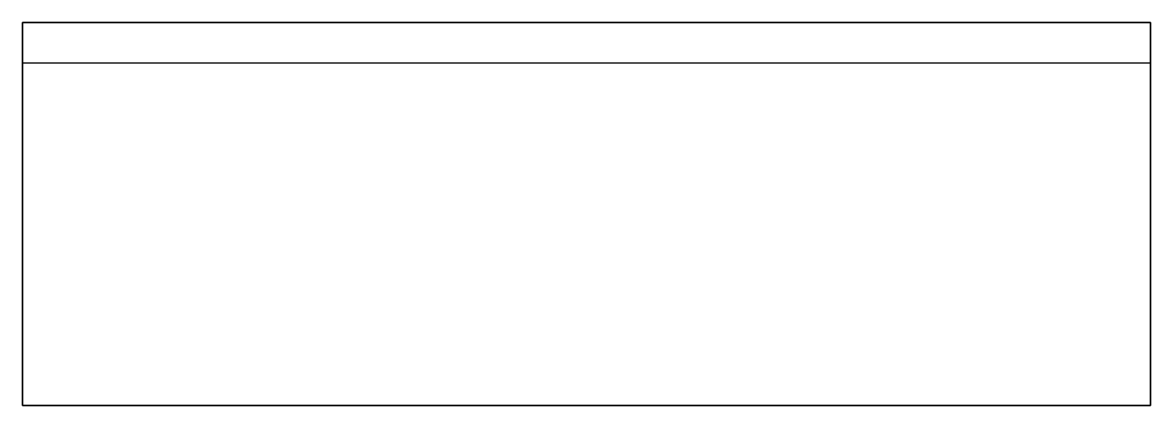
# Model space of a CAD drawing. Header units: millimetres. Extents: x 0 to 500, y 0 to 170.
import ezdxf

# ---------------------------------------------------------------- set-up
doc = ezdxf.new("R2010")
doc.units = ezdxf.units.MM
doc.layers.add('Layer1', color=10, linetype='Continuous')

msp = doc.modelspace()

# ---------------------------------------------------------------- linework, layer by layer
at = {"layer": 'Layer1'}
for points, invisible_edges in [([(0, 152, 18), (0, 170, 18), (0, 170, 15), (0, 152)], 8), ([(500, 170, 18), (500, 170, 15), (500, 152), (500, 152, 18)], 4), ([(0, 0, 18), (0, 0), (0, 152), (0, 152, 18)], 15), ([(500, 0, 18), (500, 0), (500, 152), (500, 152, 18)], 12)]:
    msp.add_3dface(points, dxfattribs=dict(at, invisible_edges=invisible_edges))
for points in [[(0, 152), (0, 170, 15), (500, 170, 15), (500, 152)], [(0, 170, 18), (0, 170, 15), (500, 170, 15), (500, 170, 18)], [(0, 0, 18), (0, 170, 18), (500, 170, 18), (500, 0, 18)], [(0, 152), (0, 0), (500, 0), (500, 152)], [(500, 0, 18), (500, 0), (0, 0), (0, 0, 18)]]:
    msp.add_3dface(points, dxfattribs=at)

doc.saveas('drawing.dxf')
